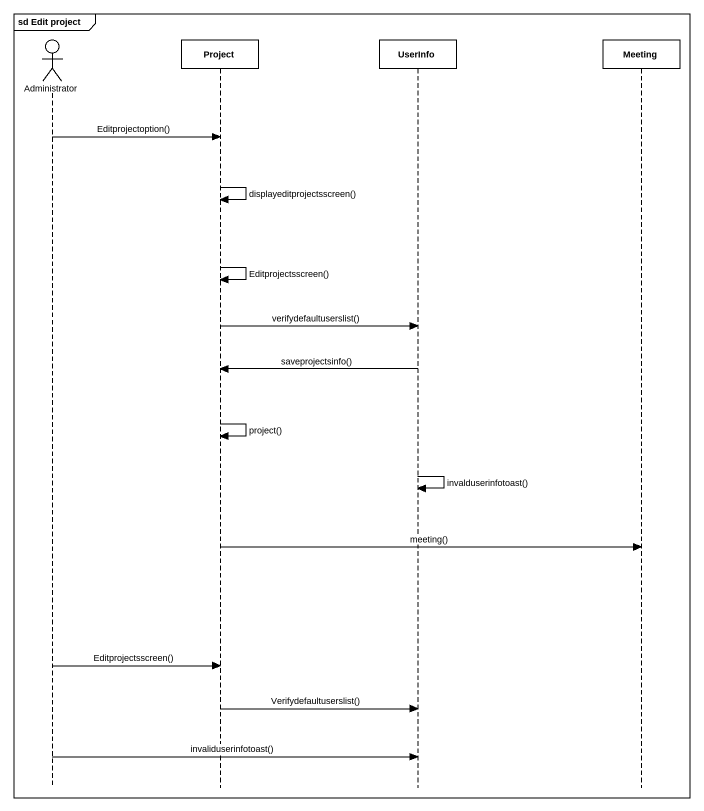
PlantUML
@startuml
mainframe sd Edit project
hide footbox
actor Administrator
participant Project
participant UserInfo
participant Meeting

Administrator -> Project : Editprojectoption()
Project -> Project : displayeditprojectsscreen()
Project -> Project : Editprojectsscreen()
Project -> UserInfo : verifydefaultuserslist()
UserInfo -> Project : saveprojectsinfo()
Project -> Project : project()
UserInfo -> UserInfo : invalduserinfotoast()
Project -> Meeting : meeting()
Administrator -> Project : Editprojectsscreen()
Project -> UserInfo : Verifydefaultuserslist()
Administrator -> UserInfo : invaliduserinfotoast()
@enduml
